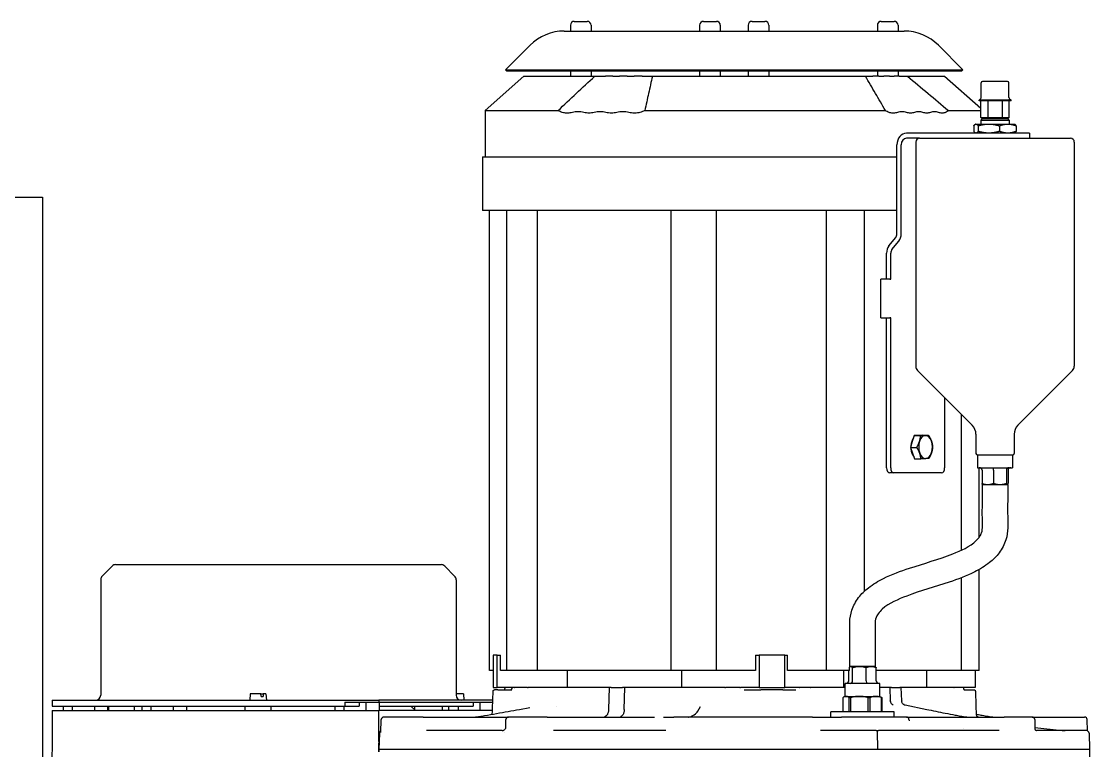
# Model space of a CAD drawing. Header units: millimetres. Extents: x 0 to 157650, y 0 to 89100.
# Drawn here: x 56343 to 57170, y 83133 to 83698 of the extents above; entities that cross this region are included whole.
import ezdxf

# ---------------------------------------------------------------- set-up
doc = ezdxf.new("R2010")
doc.units = ezdxf.units.MM
doc.header["$LTSCALE"] = 150
doc.layers.add('Visible', color=7, linetype='Continuous', lineweight=25)

msp = doc.modelspace()

# ---------------------------------------------------------------- linework, layer by layer
at = {"layer": 'Visible', "color": 9, "true_color": 0xc0c0c0}
for p, q in [((56767.98, 83694.9), (56767.98, 83690.4)), ((56770.98, 83697.9), (56780.98, 83697.9)), ((56783.98, 83694.9), (56783.98, 83690.4)), ((56867.95, 83694.9), (56867.95, 83690.4)), ((56870.95, 83697.9), (56880.95, 83697.9)), ((56883.95, 83694.9), (56883.95, 83690.4)), ((56905.48, 83694.9), (56905.48, 83690.4)), ((56908.48, 83697.9), (56918.48, 83697.9)), ((56921.48, 83694.9), (56921.48, 83690.4)), ((57005.45, 83694.9), (57005.45, 83690.4)), ((57008.45, 83697.9), (57018.45, 83697.9)), ((57021.45, 83694.9), (57021.45, 83690.4)), ((56763.25, 83690.4), (57026.18, 83690.4)), ((56736.73, 83679.41), (56717.72, 83660.4)), ((57052.7, 83679.41), (57071.72, 83660.4)), ((56717.72, 83660.4), (57071.72, 83660.4)), ((56718.78, 83659.34), (56717.72, 83660.4)), ((57070.65, 83659.34), (57071.72, 83660.4)), ((56731.98, 83655.4), (56701.98, 83628.9)), ((57070.65, 83659.34), (56718.78, 83659.34)), ((56731.98, 83655.4), (56732.22, 83655.4)), ((56732.22, 83655.4), (56736.18, 83655.4)), ((56736.18, 83655.4), (56757.78, 83655.4)), ((56757.78, 83655.4), (56786.73, 83655.4)), ((56767.98, 83659.34), (56767.98, 83655.4)), ((56783.98, 83659.34), (56783.98, 83655.4)), ((56786.73, 83655.4), (56795.18, 83655.4)), ((56800.8, 83655.4), (56795.18, 83655.4)), ((56800.8, 83655.4), (56805.93, 83655.4)), ((56811.87, 83655.4), (56805.93, 83655.4)), ((56811.87, 83655.4), (56817.27, 83655.4)), ((56823.5, 83655.4), (56817.27, 83655.4)), ((56823.5, 83655.4), (56831.35, 83655.4)), ((56831.35, 83655.4), (56864.85, 83655.4)), ((56864.85, 83655.4), (56907.54, 83655.4)), ((56867.95, 83659.34), (56867.95, 83655.4)), ((56883.95, 83659.34), (56883.95, 83655.4)), ((56905.48, 83659.34), (56905.48, 83655.4)), ((56907.54, 83655.4), (56932.63, 83655.4)), ((56921.48, 83659.34), (56921.48, 83655.4)), ((56932.63, 83655.4), (56970.51, 83655.4)), ((56970.51, 83655.4), (56996.33, 83655.4)), ((56996.33, 83655.4), (57001.85, 83655.4)), ((57006.58, 83655.4), (57001.85, 83655.4)), ((57005.45, 83659.34), (57005.45, 83655.4)), ((57006.58, 83655.4), (57010.59, 83655.4)), ((57014.91, 83655.4), (57010.59, 83655.4)), ((57014.91, 83655.4), (57018.55, 83655.4)), ((57022.44, 83655.4), (57018.55, 83655.4)), ((57021.45, 83659.34), (57021.45, 83655.4)), ((57022.44, 83655.4), (57028.78, 83655.4)), ((57028.78, 83655.4), (57048.35, 83655.4)), ((57048.35, 83655.4), (57057.45, 83655.4)), ((57057.45, 83655.4), (57085.55, 83630.58)), ((57085.77, 83639.01), (57085.77, 83650.4)), ((57106.27, 83651.4), (57086.77, 83651.4)), ((57107.27, 83639.01), (57107.27, 83650.4)), ((57085.47, 83638.3), (57084.12, 83636.95)), ((57108.91, 83636.95), (57084.12, 83636.95)), ((57084.12, 83636.4), (57084.12, 83636.95)), ((57108.91, 83636.4), (57084.12, 83636.4)), ((57085.55, 83623.39), (57085.55, 83636.4)), ((57091.33, 83623.39), (57091.33, 83636.4)), ((57102.3, 83623.39), (57102.3, 83636.4)), ((57107.48, 83623.39), (57107.48, 83636.4)), ((57107.56, 83638.3), (57108.91, 83636.95)), ((57108.91, 83636.4), (57108.91, 83636.95)), ((56701.98, 83628.9), (56702.31, 83628.9)), ((56701.98, 83628.9), (56701.98, 83593)), ((56702.31, 83628.9), (56707.01, 83628.9)), ((56707.01, 83628.9), (56736.9, 83628.9)), ((56736.9, 83628.9), (56758.42, 83628.9)), ((56825.44, 83628.9), (56850.79, 83628.9)), ((56850.79, 83628.9), (56909.9, 83628.9)), ((56909.9, 83628.9), (56939.6, 83628.9)), ((56939.6, 83628.9), (56992.06, 83628.9)), ((56992.06, 83628.9), (57011.72, 83628.9)), ((57060.45, 83628.9), (57074.85, 83628.9)), ((57074.85, 83628.9), (57085.55, 83628.9)), ((57086.52, 83622.4), (57085.52, 83621.4)), ((57085.52, 83621.4), (57107.52, 83621.4)), ((57085.52, 83621.4), (57085.52, 83618.4)), ((57086.09, 83623.22), (57085.74, 83623.33)), ((57086.18, 83623.22), (57086.09, 83623.22)), ((57086.8, 83623.22), (57086.18, 83623.22)), ((57086.52, 83622.4), (57086.52, 83623.22)), ((57106.52, 83622.4), (57086.52, 83622.4)), ((57090.09, 83623.22), (57086.8, 83623.22)), ((57090.7, 83623.22), (57090.09, 83623.22)), ((57092.53, 83623.22), (57090.7, 83623.22)), ((57093.69, 83623.22), (57092.53, 83623.22)), ((57099.93, 83623.22), (57093.69, 83623.22)), ((57101.1, 83623.22), (57099.93, 83623.22)), ((57102.86, 83623.22), (57101.1, 83623.22)), ((57103.41, 83623.22), (57102.86, 83623.22)), ((57106.36, 83623.22), (57103.41, 83623.22)), ((57106.92, 83623.22), (57106.36, 83623.22)), ((57106.52, 83622.4), (57106.52, 83623.22)), ((57106.52, 83622.4), (57107.52, 83621.4)), ((57106.94, 83623.22), (57106.92, 83623.22)), ((57106.94, 83623.22), (57107.3, 83623.33)), ((57107.52, 83621.4), (57107.52, 83618.4)), ((57069.17, 83611.4), (57027.92, 83611.4)), ((57111.08, 83611.4), (57069.17, 83611.4)), ((57080.12, 83617.06), (57080.12, 83612.74)), ((57081.52, 83618.4), (57081.22, 83618.23)), ((57081.52, 83611.4), (57081.22, 83611.57)), ((57081.52, 83618.4), (57081.8, 83618.4)), ((57081.8, 83618.4), (57091.69, 83618.4)), ((57083.49, 83617.06), (57083.49, 83612.74)), ((57091.69, 83618.4), (57106.41, 83618.4)), ((57099.9, 83617.06), (57099.9, 83612.74)), ((57106.41, 83618.4), (57111.52, 83618.4)), ((57117.55, 83611.4), (57111.08, 83611.4)), ((57111.52, 83618.4), (57111.81, 83618.23)), ((57111.52, 83611.4), (57111.81, 83611.57)), ((57112.92, 83617.06), (57112.92, 83612.74)), ((57123.28, 83611.4), (57117.55, 83611.4)), ((57123.28, 83611.4), (57123.28, 83607.4)), ((57020.64, 83533.37), (57020.64, 83602.4)), ((57023.88, 83533.37), (57023.88, 83602.4)), ((57038.19, 83607.4), (57027.92, 83607.4)), ((57035.17, 83604.4), (57035.17, 83431.07)), ((57038.19, 83607.4), (57154.87, 83607.4)), ((57157.87, 83604.4), (57157.87, 83431.07)), ((56699.98, 83593), (56700.32, 83593)), ((56699.98, 83593), (56699.98, 83551.4)), ((56700.32, 83593), (56705.06, 83593)), ((56705.06, 83593), (56735.51, 83593)), ((56735.51, 83593), (56849.85, 83593)), ((56849.85, 83593), (56910.06, 83593)), ((56910.06, 83593), (56940.07, 83593)), ((56940.07, 83593), (56993.49, 83593)), ((56993.49, 83593), (57020.64, 83593)), ((56306.5, 83561.9), (56359.5, 83561.9)), ((56359.5, 83561.9), (56359.5, 82009.55)), ((56700.32, 83551.4), (56699.98, 83551.4)), ((56705.06, 83551.4), (56700.32, 83551.4)), ((56735.51, 83551.4), (56705.06, 83551.4)), ((56705.26, 83195.4), (56705.26, 83551.4)), ((56718.7, 83195.4), (56718.7, 83551.4)), ((56849.85, 83551.4), (56735.51, 83551.4)), ((56742.39, 83195.4), (56742.39, 83551.4)), ((56845.92, 83195.4), (56845.92, 83551.4)), ((56910.06, 83551.4), (56849.85, 83551.4)), ((56881.08, 83195.4), (56881.08, 83551.4)), ((56940.07, 83551.4), (56910.06, 83551.4)), ((56993.49, 83551.4), (56940.07, 83551.4)), ((56966.11, 83195.4), (56966.11, 83551.4)), ((57020.64, 83551.4), (56993.49, 83551.4)), ((56995.39, 83256.76), (56995.39, 83551.4)), ((57014.45, 83524.06), (57019.69, 83530.54)), ((57016.74, 83521.23), (57021.98, 83527.71)), ((57012.55, 83498.4), (57012.55, 83518.4)), ((57015.79, 83498.4), (57015.79, 83518.4)), ((57015.2, 83498.4), (57008.14, 83498.4)), ((57008.14, 83468.4), (57008.14, 83498.4)), ((57015.2, 83498.4), (57015.79, 83498.4)), ((57008.14, 83468.4), (57015.2, 83468.4)), ((57012.55, 83352.4), (57012.55, 83468.4)), ((57015.79, 83468.4), (57015.2, 83468.4)), ((57015.79, 83352.4), (57015.79, 83468.4)), ((57078.84, 83385.33), (57036.63, 83427.53)), ((57114.2, 83385.33), (57156.4, 83427.53)), ((57057.54, 83406.63), (57057.54, 83352.4)), ((57070.66, 83288.56), (57070.66, 83393.51)), ((57032.51, 83372.72), (57031.04, 83368.16)), ((57033.97, 83377.28), (57032.51, 83372.72)), ((57037.03, 83377.4), (57033.97, 83377.28)), ((57033.97, 83377.28), (57038.9, 83377.28)), ((57036.66, 83377.4), (57037.09, 83377.4)), ((57040.08, 83377.52), (57037.03, 83377.4)), ((57040.08, 83377.52), (57045.01, 83377.52)), ((57081.77, 83378.26), (57081.77, 83363.4)), ((57111.27, 83378.26), (57111.27, 83363.4)), ((57031.04, 83368.16), (57035.97, 83368.16)), ((57031.04, 83368.16), (57032.63, 83363.72)), ((57032.63, 83363.72), (57034.22, 83359.28)), ((57034.22, 83359.28), (57039.15, 83359.28)), ((57082.77, 83362.4), (57110.27, 83362.4)), ((57083.02, 83362.4), (57083.02, 83352.4)), ((57110.02, 83362.4), (57110.02, 83352.4)), ((57018.14, 83348.4), (57014.9, 83348.4)), ((57055.19, 83348.4), (57018.14, 83348.4)), ((57083.02, 83352.4), (57110.02, 83352.4)), ((57084.17, 83298.46), (57084.17, 83352.4)), ((57086.45, 83350.4), (57086.45, 83340.25)), ((57095.27, 83350.4), (57095.27, 83340.25)), ((57105.33, 83350.4), (57105.33, 83340.25)), ((57106.58, 83350.4), (57106.58, 83340.25)), ((57086.72, 83339.4), (57106.32, 83339.4)), ((57087.02, 83339.4), (57086.95, 83339.43)), ((57106.02, 83339.4), (57106.08, 83339.43)), ((56413.36, 83276.23), (56405.7, 83268.57)), ((56416.19, 83277.4), (56667.88, 83277.4)), ((56670.7, 83276.23), (56678.36, 83268.57)), ((57084.17, 83195.4), (57084.17, 83273.56)), ((56404.53, 83265.74), (56404.53, 83176.4)), ((56679.53, 83265.74), (56679.53, 83176.4)), ((57070.66, 83195.4), (57070.66, 83267.29)), ((56708.22, 83207.4), (56708.22, 83182.4)), ((56711.34, 83207.4), (56708.22, 83207.4)), ((56711.34, 83207.4), (56713.95, 83207.4)), ((56711.34, 83182.4), (56711.34, 83207.4)), ((56713.95, 83195.4), (56713.95, 83207.4)), ((56911.18, 83207.4), (56911.18, 83195.4)), ((56911.18, 83207.4), (56914.07, 83207.4)), ((56914.07, 83207.4), (56914.07, 83182.4)), ((56933.82, 83207.4), (56914.07, 83207.4)), ((56933.82, 83207.4), (56936.01, 83207.4)), ((56933.82, 83182.4), (56933.82, 83207.4)), ((56936.01, 83195.4), (56936.01, 83207.4)), ((56983.95, 83195.4), (56983.95, 83198.11)), ((56984.44, 83198.4), (56984.08, 83198.19)), ((56987.34, 83198.4), (56984.16, 83198.4)), ((56984.78, 83198.4), (56984.44, 83198.4)), ((56991.57, 83198.4), (56984.78, 83198.4)), ((56986.26, 83187.4), (56986.26, 83197.55)), ((56987.34, 83198.4), (56987.34, 83198.4)), ((56995.34, 83198.4), (56991.57, 83198.4)), ((56996.88, 83187.4), (56996.88, 83197.55)), ((57003.44, 83198.4), (57003.8, 83198.19)), ((57004.56, 83187.4), (57004.56, 83197.55)), ((56708.22, 83195.4), (56705.26, 83195.4)), ((56718.7, 83195.4), (56713.95, 83195.4)), ((56742.39, 83195.4), (56718.7, 83195.4)), ((56845.92, 83195.4), (56742.39, 83195.4)), ((56765.33, 83195.4), (56765.33, 83182.4)), ((56881.08, 83195.4), (56845.92, 83195.4)), ((56854.29, 83182.4), (56854.29, 83195.4)), ((56911.18, 83195.4), (56881.08, 83195.4)), ((56966.11, 83195.4), (56936.01, 83195.4)), ((56983.95, 83195.4), (56966.11, 83195.4)), ((56979.16, 83195.4), (56979.16, 83182.4)), ((56983.31, 83187.4), (56983.31, 83195.4)), ((57070.66, 83195.4), (57004.56, 83195.4)), ((57043.83, 83182.4), (57043.83, 83195.4)), ((57084.17, 83195.4), (57070.66, 83195.4)), ((57081.21, 83195.4), (57081.21, 83182.4)), ((56708.22, 83182.4), (56711.34, 83182.4)), ((56724.45, 83182.4), (56711.34, 83182.4)), ((56717.29, 83182.4), (56717.28, 83181.4)), ((56722.77, 83181.4), (56722.77, 83182.4)), ((56724.45, 83182.4), (56724.71, 83182.4)), ((56734.85, 83182.4), (56724.71, 83182.4)), ((56734.85, 83182.4), (56735.26, 83182.4)), ((56735.36, 83182.4), (56735.26, 83182.4)), ((56765.1, 83182.4), (56735.36, 83182.4)), ((56797.87, 83182.4), (56765.1, 83182.4)), ((56797.87, 83182.4), (56797.5, 83165.36)), ((56799.56, 83182.4), (56797.87, 83182.4)), ((56799.56, 83182.4), (56808.27, 83182.4)), ((56809.97, 83182.4), (56808.27, 83182.4)), ((56809.63, 83165.36), (56809.97, 83182.4)), ((56854.54, 83182.4), (56809.97, 83182.4)), ((56887.47, 83182.4), (56854.54, 83182.4)), ((56887.55, 83182.4), (56887.47, 83182.4)), ((56887.55, 83182.4), (56887.93, 83182.4)), ((56899.16, 83182.4), (56887.93, 83182.4)), ((56899.16, 83182.4), (56899.55, 83182.4)), ((56914.07, 83182.4), (56899.55, 83182.4)), ((56914.07, 83182.4), (56933.82, 83182.4)), ((56944.83, 83182.4), (56933.82, 83182.4)), ((56944.83, 83182.4), (56945.16, 83182.4)), ((56953.68, 83182.4), (56945.16, 83182.4)), ((56953.68, 83182.4), (56953.94, 83182.4)), ((56953.99, 83182.4), (56953.94, 83182.4)), ((56978.97, 83182.4), (56953.99, 83182.4)), ((56980.44, 83182.4), (56978.97, 83182.4)), ((57007.44, 83185.4), (56980.44, 83185.4)), ((56980.44, 83175.4), (56980.44, 83185.4)), ((57007.44, 83175.4), (57007.44, 83185.4)), ((57015.2, 83182.4), (57007.44, 83182.4)), ((57016.44, 83182.4), (57015.2, 83182.4)), ((57015.2, 83182.4), (57015.5, 83171.83)), ((57016.44, 83182.4), (57022.77, 83182.4)), ((57024, 83182.4), (57022.77, 83182.4)), ((57043.99, 83182.4), (57024, 83182.4)), ((57024.31, 83171.83), (57024, 83182.4)), ((57064.58, 83182.4), (57043.99, 83182.4)), ((57064.67, 83182.4), (57064.58, 83182.4)), ((57064.67, 83182.4), (57064.97, 83182.4)), ((57071.99, 83182.4), (57064.97, 83182.4)), ((57071.99, 83182.4), (57072.14, 83182.4)), ((57081.21, 83182.4), (57072.14, 83182.4)), ((57072.15, 83182.4), (57072.15, 83181.4)), ((56367.03, 83172.4), (56619.63, 83172.4)), ((56367.03, 83172.4), (56367.03, 83167.9)), ((56520.24, 83177.4), (56519.8, 83172.4)), ((56528.49, 83177.4), (56520.24, 83177.4)), ((56528.49, 83177.4), (56530.21, 83177.4)), ((56528.58, 83175.4), (56530.3, 83175.4)), ((56532.37, 83177.4), (56530.21, 83177.4)), ((56532.37, 83177.4), (56532.8, 83172.4)), ((56707.89, 83172.4), (56619.63, 83172.4)), ((56619.63, 83172.4), (56619.63, 83170.9)), ((56685.15, 83177.4), (56679.53, 83177.4)), ((56685.15, 83177.4), (56685.58, 83172.4)), ((56711.86, 83180.4), (56709.16, 83180.4)), ((56711.86, 83180.4), (56712.87, 83180.4)), ((56712.87, 83180.4), (56722.67, 83180.4)), ((56902.53, 83180.4), (56913.38, 83180.4)), ((56913.38, 83180.4), (56915.3, 83180.4)), ((56932.36, 83180.4), (56915.3, 83180.4)), ((56932.36, 83180.4), (56934.05, 83180.4)), ((56934.05, 83180.4), (56942.28, 83180.4)), ((56978.85, 83174.4), (56978.85, 83163.4)), ((56980.44, 83175.4), (56979.6, 83174.92)), ((56980.44, 83175.4), (56981.22, 83175.4)), ((56981.22, 83175.4), (56991.52, 83175.4)), ((56983.59, 83163.4), (56983.59, 83174.4)), ((56984.59, 83174.4), (56983.59, 83174.4)), ((56984.59, 83174.4), (56984.59, 83163.4)), ((56991.52, 83175.4), (57004.23, 83175.4)), ((56998.44, 83163.4), (56998.44, 83174.4)), ((56999.67, 83174.4), (56998.44, 83174.4)), ((56999.67, 83174.4), (56999.67, 83163.4)), ((57004.23, 83175.4), (57007.44, 83175.4)), ((57007.44, 83175.4), (57008.27, 83174.92)), ((57008.78, 83163.4), (57008.78, 83174.4)), ((57009.02, 83174.4), (57008.78, 83174.4)), ((57009.02, 83174.4), (57009.02, 83163.4)), ((57073.04, 83180.4), (57079.83, 83180.4)), ((57079.83, 83180.4), (57080.29, 83180.4)), ((57080.27, 83180.4), (57080.29, 83180.4)), ((56367.03, 83167.9), (56593.52, 83167.9)), ((56367.03, 83164.4), (56619.63, 83164.4)), ((56367.03, 83164.4), (56367.03, 83140.4)), ((56375.63, 83164.4), (56375.63, 83167.9)), ((56382.67, 83164.4), (56382.67, 83167.9)), ((56399.9, 83164.4), (56399.9, 83167.9)), ((56410.08, 83164.4), (56410.08, 83167.9)), ((56410.71, 83164.4), (56410.71, 83167.9)), ((56430.71, 83164.4), (56430.71, 83167.9)), ((56436.6, 83164.97), (56436.03, 83164.4)), ((56436.6, 83164.4), (56436.6, 83167.9)), ((56443.64, 83164.4), (56443.64, 83167.9)), ((56460.86, 83164.4), (56460.86, 83167.9)), ((56471.05, 83164.4), (56471.05, 83167.9)), ((56516.3, 83164.4), (56516.3, 83167.9)), ((56536.3, 83164.4), (56536.3, 83167.9)), ((56585.77, 83167.9), (56585.77, 83164.4)), ((56592.81, 83164.4), (56592.81, 83167.9)), ((56593.52, 83170.9), (56593.52, 83167.9)), ((56593.52, 83170.9), (56619.63, 83170.9)), ((56593.52, 83167.9), (56604.41, 83167.9)), ((56604.41, 83170.9), (56604.41, 83167.9)), ((56610.04, 83164.4), (56610.04, 83170.9)), ((56619.63, 83170.9), (56707.84, 83170.9)), ((56619.63, 83140.4), (56619.63, 83164.4)), ((56707.6, 83164.4), (56619.63, 83164.4)), ((56620.22, 83164.4), (56620.22, 83170.9)), ((56620.22, 83167.9), (56692.61, 83167.9)), ((56644.53, 83167.9), (56648.03, 83164.4)), ((56647.46, 83164.97), (56647.46, 83167.9)), ((56669.08, 83164.4), (56669.08, 83167.9)), ((56673.98, 83164.4), (56673.98, 83167.9)), ((56681.02, 83167.9), (56681.02, 83164.4)), ((56692.61, 83170.9), (56692.61, 83167.9)), ((56698.24, 83164.4), (56698.24, 83170.9)), ((56728.44, 83165.35), (56736.57, 83166.85)), ((56757.55, 83167.79), (56757.55, 83167.79)), ((56797.5, 83165.36), (56797.5, 83165.36)), ((56809.63, 83165.36), (56809.63, 83165.36)), ((56866.51, 83163.98), (56868.68, 83167.47)), ((57015.5, 83171.82), (57015.5, 83171.83)), ((57024.31, 83171.83), (57024.31, 83171.82)), ((57026.26, 83168.97), (57026.26, 83168.97)), ((57026.94, 83168.82), (57043.64, 83165.33)), ((56621.26, 83147.5), (56621.6, 83157.47)), ((56654.08, 83159.4), (56623.6, 83159.4)), ((56654.08, 83159.4), (56720.1, 83159.4)), ((56706.35, 83159.59), (56706.35, 83159.59)), ((56718.01, 83151.54), (56718.1, 83157.43)), ((56749.94, 83159.4), (56720.1, 83159.4)), ((56749.94, 83159.4), (56832.97, 83159.4)), ((56839.88, 83159.4), (56847.9, 83159.4)), ((56955.33, 83159.4), (56847.9, 83159.4)), ((56955.33, 83159.4), (56956.41, 83159.4)), ((56956.41, 83159.4), (56977.79, 83159.4)), ((57018.44, 83163.4), (56969.44, 83163.4)), ((56969.44, 83159.4), (56969.44, 83163.4)), ((57027.94, 83159.4), (56977.79, 83159.4)), ((57018.44, 83159.4), (57018.44, 83163.4)), ((57027.94, 83159.4), (57048.78, 83159.4)), ((57048.78, 83159.4), (57103.52, 83159.4)), ((57125.21, 83159.4), (57103.52, 83159.4)), ((57125.21, 83159.4), (57165.84, 83159.4)), ((57127.21, 83157.45), (57127.4, 83150.14)), ((57168.13, 83148.71), (57167.83, 83157.47)), ((56715.22, 83148.9), (56656.68, 83148.9)), ((56717.03, 83147.71), (56717.03, 83147.71)), ((56718.01, 83151.54), (56718.01, 83151.54)), ((56841.83, 83148.9), (56754.95, 83148.9)), ((57004.62, 83148.9), (56961.35, 83148.9)), ((57004.62, 83148.9), (57005.17, 83148.9)), ((57005.17, 83148.9), (57006.36, 83148.9)), ((57005.43, 83148.41), (57005.63, 83134.4)), ((57099.83, 83148.9), (57006.36, 83148.9)), ((57071.8, 83150.32), (57071.8, 83150.32)), ((57127.36, 83151.43), (57148.59, 83149.03)), ((57127.4, 83150.13), (57127.4, 83150.14)), ((57167.28, 83148.9), (57128.71, 83148.9)), ((56367.03, 83140.4), (56366.75, 83124.4)), ((56620.15, 83146.97), (56619.72, 83134.4)), ((57169.28, 83146.97), (57169.72, 83134.4)), ((57004.03, 83134.4), (56619.72, 83134.4)), ((56619.72, 83134.4), (56619.72, 83132.4)), ((57008.93, 83134.4), (57004.03, 83134.4)), ((57169.72, 83134.4), (57008.93, 83134.4)), ((57169.72, 83134.4), (57169.72, 83124.4))]:
    msp.add_line(p, q, dxfattribs=at)
for centre, radius, start, end in [((56770.98, 83694.9), 3, 90, 180), ((56780.98, 83694.9), 3, 0, 90), ((56870.95, 83694.9), 3, 90, 180), ((56880.95, 83694.9), 3, 0, 90), ((56908.48, 83694.9), 3, 90, 180), ((56918.48, 83694.9), 3, 0, 90), ((57008.45, 83694.9), 3, 90, 180), ((57018.45, 83694.9), 3, 0, 90), ((56763.25, 83652.9), 37.5, 90, 135), ((57026.18, 83652.9), 37.5, 45, 90), ((57086.77, 83650.4), 1, 90, 180), ((57106.27, 83650.4), 1, 0, 90), ((57084.77, 83639.01), 1, 315, 0), ((57108.27, 83639.01), 1, 180, 225), ((57038.17, 83604.4), 3, 90, 180), ((57154.87, 83604.4), 3, 0, 90), ((57040.17, 83431.07), 5, 180, 225), ((57152.87, 83431.07), 5, 315, 0), ((57071.77, 83378.26), 10, 0, 45), ((57121.27, 83378.26), 10, 135, 180), ((57082.77, 83363.4), 1, 180, 270), ((57110.27, 83363.4), 1, 270, 0), ((56416.19, 83273.4), 4, 90, 135), ((56667.88, 83273.4), 4, 45, 90), ((56408.53, 83265.74), 4, 135, 180), ((56675.53, 83265.74), 4, 0, 45), ((56721.77, 83181.4), 1, 270, 0), ((56400.53, 83176.4), 4, 270, 0), ((56683.53, 83176.4), 4, 180, 270), ((56623.6, 83157.4), 2, 90, 178.05178), ((56720.1, 83157.4), 2, 90, 179.09596), ((57027.94, 83157.4), 2, 2.03564, 90), ((57125.21, 83157.4), 2, 1.43094, 90), ((57165.84, 83157.4), 2, 1.94822, 90), ((56622.15, 83146.9), 2, 115.29121, 178), ((57150.84, 83168.9), 20, 263.53593, 270), ((57167.28, 83146.9), 2, 2, 90)]:
    msp.add_arc(centre, radius, start, end, dxfattribs=at)
for centre, major_axis, ratio, start_param, end_param in [((57027.92, 83602.4), (0, 9), 0.808824, 0, 1.570796), ((57027.92, 83602.4), (0, 5), 0.808824, 0, 1.570796), ((57017.41, 83533.37), (0, 4), 0.808824, 3.926991, 4.712389), ((57017.41, 83533.37), (0, 8), 0.808824, 3.926991, 4.712389), ((57019.02, 83518.4), (0, 8), 0.808824, 0.785398, 1.570796), ((57019.02, 83518.4), (0, 4), 0.808824, 0.785398, 1.570796), ((57036.66, 83368.4), (0, 9), 0.588051, 0.666281, 1.473957), ((57036.66, 83368.4), (0, 9), 0.588051, 0, 0.087765), ((57042.73, 83368.4), (0, -9), 0.588051, 4.211711, 5.258909), ((57042.73, 83368.4), (0, 9), 0.588051, 0.022921, 1.070119), ((57042.73, 83368.4), (0, 9), 0.588051, 5.258909, 6.306107), ((57042.73, 83368.4), (0, 9), 0.588051, 4.211711, 5.258909), ((57036.66, 83368.4), (0, 9), 0.588051, 1.71886, 2.515772), ((57042.73, 83368.4), (0, -9), 0.588051, 5.258909, 6.306107), ((57042.73, 83368.4), (0, -9), 0.588051, 0.022921, 1.070119), ((57014.9, 83352.4), (0, -4), 0.588051, 4.712389, 6.283185), ((57018.14, 83352.4), (0, -4), 0.588051, 4.712389, 6.283185), ((57055.19, 83352.4), (0, -4), 0.588051, 0, 1.570796), ((57084.34, 83350.4), (-2.12, 0), 0.944102, 3.141593, 4.712389), ((57095.01, 83350.4), (0, -2), 0.131409, 1.570796, 3.141593), ((57107.19, 83350.4), (0, -2), 0.927799, 3.141593, 4.712389), ((57108.7, 83350.4), (-2.12, 0), 0.944102, 4.712389, 6.283185), ((56993.94, 83198.4), (-9.8, 0), 0.000017, 3.769784, 6.346243), ((56993.94, 83198.4), (-6.6, 0), 0.000017, 4.564181, 7.705774), ((56993.94, 83198.4), (-9.5, 0), 0.000017, 3.932886, 4.564383), ((56993.94, 83198.4), (-9.5, 0), 0.000017, 3.141622, 3.901681), ((56993.94, 83198.4), (9.8, 0), 0.000017, 6.035934, 6.911833), ((56981.08, 83187.4), (-2.24, 0), 0.894292, 1.570796, 3.141593), ((56984.64, 83187.4), (0, -2), 0.808532, 0, 1.570796), ((56997.5, 83187.4), (0, -2), 0.309671, 4.712389, 6.283185), ((57006.8, 83187.4), (-2.24, 0), 0.894292, 0, 1.570796), ((56736.29, 83164.45), (-4.44, -1.3), 0.491013, 4.505892, 4.506193), ((57005.17, 83148.4), (0, 0.5), 0.530565, 4.738569, 6.283185)]:
    msp.add_ellipse(centre, major_axis=major_axis, ratio=ratio, start_param=start_param, end_param=end_param, dxfattribs=at)
for points, knots in [([(56758.42, 83628.9), (56763.09, 83633.33), (56767.8, 83637.77), (56777.21, 83646.59), (56782, 83651.04), (56786.73, 83655.4)], [0.000001, 0.000001, 0.000001, 0.000001, 2.084101, 2.084101, 4.164896, 4.164896, 4.164896, 4.164896]), ([(56831.35, 83655.4), (56830.43, 83651.04), (56829.46, 83646.59), (56827.49, 83637.77), (56826.48, 83633.33), (56825.44, 83628.9)], [0, 0, 0, 0, 2.069199, 2.069199, 4.141688, 4.141688, 4.141688, 4.141688]), ([(57011.72, 83628.9), (57009.12, 83633.33), (57006.53, 83637.77), (57001.41, 83646.59), (56998.83, 83651.04), (56996.33, 83655.4)], [0.000001, 0.000001, 0.000001, 0.000001, 2.084101, 2.084101, 4.164896, 4.164896, 4.164896, 4.164896]), ([(57028.78, 83655.4), (57034.04, 83651.04), (57039.4, 83646.59), (57049.93, 83637.77), (57055.2, 83633.33), (57060.45, 83628.9)], [0, 0, 0, 0, 2.069201, 2.069201, 4.141688, 4.141688, 4.141688, 4.141688]), ([(56765.15, 83626.9), (56763.98, 83626.92), (56762.81, 83627.08), (56760.55, 83627.72), (56759.44, 83628.21), (56758.42, 83628.9)], [0, 0, 0, 0, 0.4557417, 0.4557417, 0.9112609, 0.9112609, 0.9112609, 0.9112609]), ([(56769.51, 83627.41), (56768.88, 83627.26), (56768.25, 83627.13), (56766.98, 83626.96), (56766.35, 83626.91), (56765.72, 83626.9)], [0, 0, 0, 0, 0.2466257, 0.2466257, 0.4932596, 0.4932596, 0.4932596, 0.4932596]), ([(56778.29, 83627.42), (56776.83, 83627.81), (56775.35, 83627.99), (56772.4, 83627.97), (56770.94, 83627.77), (56769.51, 83627.41)], [0, 0, 0, 0, 0.566865, 0.566865, 1.131536, 1.131536, 1.131536, 1.131536]), ([(56786.41, 83627.42), (56785.06, 83627.08), (56783.69, 83626.9), (56780.97, 83626.89), (56779.61, 83627.06), (56778.29, 83627.42)], [0, 0, 0, 0, 0.513225, 0.513225, 1.025353, 1.025353, 1.025353, 1.025353]), ([(56795.48, 83627.42), (56793.97, 83627.8), (56792.45, 83627.99), (56789.4, 83627.99), (56787.89, 83627.8), (56786.41, 83627.42)], [0, 0, 0, 0, 0.56624, 0.56624, 1.13248, 1.13248, 1.13248, 1.13248]), ([(56803.85, 83627.42), (56802.47, 83627.06), (56801.05, 83626.89), (56798.25, 83626.9), (56796.84, 83627.08), (56795.48, 83627.42)], [0, 0, 0, 0, 0.51228, 0.51228, 1.024381, 1.024381, 1.024381, 1.024381]), ([(56813.2, 83627.41), (56811.65, 83627.77), (56810.08, 83627.97), (56806.94, 83627.99), (56805.38, 83627.81), (56803.85, 83627.42)], [0, 0, 0, 0, 0.56481, 0.56481, 1.131788, 1.131788, 1.131788, 1.131788]), ([(56817.33, 83626.9), (56816.63, 83626.91), (56815.94, 83626.96), (56814.56, 83627.13), (56813.88, 83627.26), (56813.2, 83627.41)], [0, 0, 0, 0, 0.2467374, 0.2467374, 0.4934917, 0.4934917, 0.4934917, 0.4934917]), ([(56825.44, 83628.9), (56824.29, 83628.21), (56823.05, 83627.72), (56820.52, 83627.08), (56819.23, 83626.92), (56817.95, 83626.9)], [0.000001, 0.000001, 0.000001, 0.000001, 0.4541304, 0.4541304, 0.9079, 0.9079, 0.9079, 0.9079]), ([(57017.42, 83626.9), (57016.45, 83626.92), (57015.47, 83627.08), (57013.55, 83627.72), (57012.6, 83628.21), (57011.72, 83628.9)], [0, 0, 0, 0, 0.4557417, 0.4557417, 0.9112609, 0.9112609, 0.9112609, 0.9112609]), ([(57021, 83627.41), (57020.49, 83627.26), (57019.98, 83627.13), (57018.94, 83626.96), (57018.41, 83626.91), (57017.89, 83626.9)], [0, 0, 0, 0, 0.2466257, 0.2466257, 0.4932596, 0.4932596, 0.4932596, 0.4932596]), ([(57027.98, 83627.42), (57026.85, 83627.81), (57025.69, 83627.99), (57023.34, 83627.97), (57022.17, 83627.77), (57021, 83627.41)], [0, 0, 0, 0, 0.566865, 0.566865, 1.131536, 1.131536, 1.131536, 1.131536]), ([(57034.15, 83627.42), (57033.15, 83627.08), (57032.12, 83626.9), (57030.05, 83626.89), (57029, 83627.06), (57027.98, 83627.42)], [0, 0, 0, 0, 0.513225, 0.513225, 1.025353, 1.025353, 1.025353, 1.025353]), ([(57040.74, 83627.42), (57039.67, 83627.8), (57038.58, 83627.99), (57036.36, 83627.99), (57035.25, 83627.8), (57034.15, 83627.42)], [0, 0, 0, 0, 0.566935, 0.566935, 1.132481, 1.132481, 1.132481, 1.132481]), ([(57046.56, 83627.42), (57045.62, 83627.06), (57044.65, 83626.89), (57042.7, 83626.9), (57041.71, 83627.08), (57040.74, 83627.42)], [0, 0, 0, 0, 0.51228, 0.51228, 1.024381, 1.024381, 1.024381, 1.024381]), ([(57052.77, 83627.41), (57051.76, 83627.77), (57050.74, 83627.97), (57048.65, 83627.99), (57047.6, 83627.81), (57046.56, 83627.42)], [0, 0, 0, 0, 0.56481, 0.56481, 1.131788, 1.131788, 1.131788, 1.131788]), ([(57055.41, 83626.9), (57054.97, 83626.91), (57054.53, 83626.96), (57053.65, 83627.13), (57053.21, 83627.26), (57052.77, 83627.41)], [0, 0, 0, 0, 0.2467374, 0.2467374, 0.4934917, 0.4934917, 0.4934917, 0.4934917]), ([(57060.45, 83628.9), (57059.75, 83628.21), (57058.99, 83627.72), (57057.43, 83627.08), (57056.62, 83626.92), (57055.8, 83626.9)], [0.000001, 0.000001, 0.000001, 0.000001, 0.4541304, 0.4541304, 0.9079, 0.9079, 0.9079, 0.9079]), ([(56765.72, 83626.9), (56765.68, 83626.9), (56765.65, 83626.9), (56765.59, 83626.9), (56765.55, 83626.9), (56765.5, 83626.9), (56765.49, 83626.9), (56765.46, 83626.9), (56765.46, 83626.9), (56765.45, 83626.9), (56765.44, 83626.9), (56765.43, 83626.9), (56765.42, 83626.9), (56765.41, 83626.9), (56765.41, 83626.9), (56765.39, 83626.9), (56765.39, 83626.9), (56765.36, 83626.9), (56765.33, 83626.9), (56765.26, 83626.9), (56765.2, 83626.9), (56765.15, 83626.9)], [0, 0, 0, 0, 0.01256424, 0.01256424, 0.02578501, 0.02578501, 0.03219305, 0.03219305, 0.03451921, 0.03451921, 0.03683727, 0.03683727, 0.03892555, 0.03892555, 0.04115354, 0.04115354, 0.04412618, 0.04412618, 0.0525051, 0.0525051, 0.0736745, 0.0736745, 0.0736745, 0.0736745]), ([(56817.95, 83626.9), (56817.9, 83626.9), (56817.85, 83626.9), (56817.77, 83626.9), (56817.74, 83626.9), (56817.7, 83626.9), (56817.68, 83626.9), (56817.66, 83626.9), (56817.66, 83626.9), (56817.65, 83626.9), (56817.64, 83626.9), (56817.63, 83626.9), (56817.63, 83626.9), (56817.61, 83626.9), (56817.61, 83626.9), (56817.59, 83626.9), (56817.58, 83626.9), (56817.55, 83626.9), (56817.52, 83626.9), (56817.44, 83626.9), (56817.38, 83626.9), (56817.33, 83626.9)], [0, 0, 0, 0, 0.0176374, 0.0176374, 0.02768203, 0.02768203, 0.0326572, 0.0326572, 0.03458546, 0.03458546, 0.03652619, 0.03652619, 0.03829219, 0.03829219, 0.0410296, 0.0410296, 0.04408315, 0.04408315, 0.05323251, 0.05323251, 0.07305236, 0.07305236, 0.07305236, 0.07305236]), ([(57017.89, 83626.9), (57017.85, 83626.9), (57017.82, 83626.9), (57017.76, 83626.9), (57017.73, 83626.9), (57017.7, 83626.9), (57017.7, 83626.9), (57017.68, 83626.9), (57017.67, 83626.9), (57017.66, 83626.9), (57017.66, 83626.9), (57017.65, 83626.9), (57017.65, 83626.9), (57017.63, 83626.9), (57017.63, 83626.9), (57017.61, 83626.9), (57017.61, 83626.9), (57017.58, 83626.9), (57017.56, 83626.9), (57017.5, 83626.9), (57017.46, 83626.9), (57017.42, 83626.9)], [0, 0, 0, 0, 0.01726628, 0.01726628, 0.02797395, 0.02797395, 0.03155142, 0.03155142, 0.03476055, 0.03476055, 0.03683725, 0.03683725, 0.03892553, 0.03892553, 0.04201142, 0.04201142, 0.04541526, 0.04541526, 0.0553948, 0.0553948, 0.07367451, 0.07367451, 0.07367451, 0.07367451]), ([(57055.8, 83626.9), (57055.77, 83626.9), (57055.74, 83626.9), (57055.69, 83626.9), (57055.67, 83626.9), (57055.65, 83626.9), (57055.64, 83626.9), (57055.63, 83626.9), (57055.62, 83626.9), (57055.62, 83626.9), (57055.61, 83626.9), (57055.61, 83626.9), (57055.6, 83626.9), (57055.59, 83626.9), (57055.59, 83626.9), (57055.57, 83626.9), (57055.56, 83626.9), (57055.52, 83626.9), (57055.5, 83626.9), (57055.45, 83626.9), (57055.43, 83626.9), (57055.41, 83626.9)], [0, 0, 0, 0, 0.01820635, 0.01820635, 0.02821216, 0.02821216, 0.0328555, 0.0328555, 0.03474879, 0.03474879, 0.03652618, 0.03652618, 0.03829218, 0.03829218, 0.04102959, 0.04102959, 0.04773142, 0.04773142, 0.06216229, 0.06216229, 0.07305237, 0.07305237, 0.07305237, 0.07305237]), ([(56984.14, 83198.4), (56984.13, 83206.73), (56984.23, 83215.07), (56984.16, 83226.52), (56983.95, 83229.65), (56984.22, 83235.91), (56984.75, 83239.05), (56986.88, 83245.56), (56988.7, 83248.91), (56993.12, 83254.72), (56995.74, 83257.27), (57002.15, 83262.29), (57006.11, 83264.62), (57016.68, 83269.88), (57023.53, 83272.37), (57041.56, 83278.35), (57052.94, 83281.39), (57070.35, 83288.24), (57077.05, 83291.16), (57083.08, 83297.05), (57084.03, 83298.17), (57085.32, 83300.24), (57085.76, 83301.14), (57086.64, 83303.68), (57086.82, 83305.41), (57086.86, 83308.78), (57086.78, 83310.44), (57086.61, 83317.11), (57086.73, 83322.11), (57086.71, 83331.21), (57086.72, 83335.3), (57086.72, 83339.4)], [0, 0, 0, 0, 2.50001, 2.50001, 3.437516, 3.437516, 4.377672, 4.377672, 5.492036, 5.492036, 6.573032, 6.573032, 7.94584, 7.94584, 10.140401, 10.140401, 13.698374, 13.698374, 15.815529, 15.815529, 16.254935, 16.254935, 16.553986, 16.553986, 17.062762, 17.062762, 17.563019, 17.563019, 19.063427, 19.063427, 20.291867, 20.291867, 20.291867, 20.291867]), ([(57106.32, 83339.4), (57106.33, 83331.07), (57106.25, 83322.73), (57106.32, 83311.56), (57106.51, 83308.72), (57106.32, 83302.76), (57105.84, 83299.63), (57103.81, 83293.04), (57102.01, 83289.59), (57097.6, 83283.7), (57095.02, 83281.14), (57088.7, 83276.11), (57084.8, 83273.78), (57074.43, 83268.55), (57067.72, 83266.08), (57050.06, 83260.16), (57038.92, 83257.16), (57021.49, 83250.53), (57014.63, 83247.67), (57008.07, 83241.84), (57006.94, 83240.63), (57005.41, 83238.37), (57004.89, 83237.39), (57003.91, 83234.78), (57003.68, 83233.05), (57003.63, 83229.69), (57003.7, 83228.02), (57003.85, 83221.35), (57003.73, 83216.35), (57003.74, 83207.03), (57003.73, 83202.71), (57003.74, 83198.4)], [0, 0, 0, 0, 2.500003, 2.500003, 3.352338, 3.352338, 4.286204, 4.286204, 5.421745, 5.421745, 6.49813, 6.49813, 7.854583, 7.854583, 10.007446, 10.007446, 13.494809, 13.494809, 15.663305, 15.663305, 16.15828, 16.15828, 16.488387, 16.488387, 16.997619, 16.997619, 17.497888, 17.497888, 18.998232, 18.998232, 20.293208, 20.293208, 20.293208, 20.293208]), ([(56716.39, 83180.4), (56716.54, 83180.4), (56716.7, 83180.44), (56716.94, 83180.61), (56717.01, 83180.68), (56717.12, 83180.82), (56717.16, 83180.89), (56717.21, 83181.01), (56717.23, 83181.07), (56717.26, 83181.16), (56717.27, 83181.2), (56717.28, 83181.27), (56717.28, 83181.3), (56717.28, 83181.35), (56717.28, 83181.37), (56717.28, 83181.4)], [0, 0, 0, 0, 0.1774475, 0.1774475, 0.2486961, 0.2486961, 0.2884452, 0.2884452, 0.3114652, 0.3114652, 0.3249314, 0.3249314, 0.3324844, 0.3324844, 0.3404153, 0.3404153, 0.3404153, 0.3404153]), ([(57072.15, 83181.4), (57072.15, 83181.36), (57072.15, 83181.33), (57072.16, 83181.26), (57072.16, 83181.22), (57072.18, 83181.15), (57072.18, 83181.12), (57072.21, 83181.04), (57072.22, 83181), (57072.26, 83180.91), (57072.29, 83180.86), (57072.36, 83180.75), (57072.41, 83180.7), (57072.54, 83180.56), (57072.63, 83180.51), (57072.83, 83180.42), (57072.94, 83180.4), (57073.04, 83180.4)], [0, 0, 0, 0, 0.0106289, 0.0106289, 0.0216224, 0.0216224, 0.0344222, 0.0344222, 0.0519011, 0.0519011, 0.0798676, 0.0798676, 0.1278237, 0.1278237, 0.2189994, 0.2189994, 0.340693, 0.340693, 0.340693, 0.340693]), ([(56528.58, 83175.4), (56528.56, 83175.77), (56528.54, 83176.14), (56528.53, 83176.5), (56528.51, 83176.8), (56528.5, 83177.1), (56528.49, 83177.4)], [0.01018696, 0.01018696, 0.01018696, 0.01018696, 0.011296997, 0.011296997, 0.011296997, 0.012194806, 0.012194806, 0.012194806, 0.012194806]), ([(56530.21, 83177.4), (56530.22, 83177.1), (56530.24, 83176.8), (56530.25, 83176.5), (56530.27, 83176.14), (56530.28, 83175.77), (56530.3, 83175.4)], [0.010399189, 0.010399189, 0.010399189, 0.010399189, 0.011296998, 0.011296998, 0.011296998, 0.012407035, 0.012407035, 0.012407035, 0.012407035]), ([(56708.14, 83179.43), (56708.15, 83179.54), (56708.17, 83179.65), (56708.25, 83179.85), (56708.3, 83179.95), (56708.44, 83180.12), (56708.52, 83180.19), (56708.71, 83180.3), (56708.81, 83180.35), (56708.97, 83180.38), (56709.02, 83180.39), (56709.09, 83180.4), (56709.1, 83180.4), (56709.12, 83180.4), (56709.13, 83180.4), (56709.14, 83180.4), (56709.14, 83180.4), (56709.14, 83180.4), (56709.14, 83180.4), (56709.14, 83180.4), (56709.14, 83180.4), (56709.25, 83180.4), (56709.15, 83180.4), (56709.16, 83180.4)], [0, 0, 0, 0, 0.0323431, 0.0323431, 0.0648524, 0.0648524, 0.0973573, 0.0973573, 0.1298646, 0.1298646, 0.1459616, 0.1459616, 0.1503563, 0.1503563, 0.152004, 0.152004, 0.1526219, 0.1526219, 0.1528536, 0.1528536, 0.1528785, 0.1528785, 0.1861979, 0.1861979, 0.1861979, 0.1861979]), ([(57080.29, 83180.4), (57080.29, 83180.4), (57080.29, 83180.4), (57080.29, 83180.4), (57080.29, 83180.4), (57080.29, 83180.4), (57080.29, 83180.4), (57080.29, 83180.4), (57080.29, 83180.4), (57080.29, 83180.4), (57080.3, 83180.4), (57080.3, 83180.4), (57080.31, 83180.4), (57080.32, 83180.4), (57080.32, 83180.4), (57080.35, 83180.4), (57080.36, 83180.4), (57080.41, 83180.39), (57080.44, 83180.39), (57080.57, 83180.36), (57080.67, 83180.33), (57080.86, 83180.23), (57080.94, 83180.16), (57081.09, 83180.01), (57081.15, 83179.92), (57081.25, 83179.7), (57081.28, 83179.57), (57081.29, 83179.43)], [0, 0, 0, 0, 0.0000355, 0.0000355, 0.0001066, 0.0001066, 0.0002486, 0.0002486, 0.0005328, 0.0005328, 0.0011011, 0.0011011, 0.0022375, 0.0022375, 0.0045093, 0.0045093, 0.0090443, 0.0090443, 0.0180467, 0.0180467, 0.0496793, 0.0496793, 0.0813119, 0.0813119, 0.1129446, 0.1129446, 0.1527743, 0.1527743, 0.1527743, 0.1527743]), ([(56694.89, 83159.5), (56695.21, 83159.54), (56695.55, 83159.59), (56696.44, 83159.72), (56696.99, 83159.81), (56698.84, 83160.1), (56700.13, 83160.32), (56704.61, 83161.07), (56707.75, 83161.61), (56716.83, 83163.22), (56722.69, 83164.28), (56728.44, 83165.35)], [0, 0, 0, 0, 0.102795, 0.102795, 0.269536, 0.269536, 0.665608, 0.665608, 1.655981, 1.655981, 3.570423, 3.570423, 3.570423, 3.570423]), ([(56797.5, 83165.36), (56797.5, 83165), (56797.47, 83164.65), (56797.43, 83164.3), (56797.38, 83163.95), (56797.32, 83163.61), (56797.24, 83163.28), (56797.15, 83162.95), (56797.06, 83162.64), (56796.94, 83162.34), (56796.82, 83162.04), (56796.69, 83161.75), (56796.55, 83161.49), (56796.4, 83161.23), (56796.24, 83160.99), (56796.07, 83160.78), (56795.9, 83160.57), (56795.71, 83160.37), (56795.52, 83160.21), (56795.33, 83160.05), (56795.13, 83159.92), (56794.92, 83159.82), (56794.82, 83159.77), (56794.71, 83159.73), (56794.61, 83159.69), (56794.5, 83159.65), (56794.39, 83159.62), (56794.28, 83159.6)], [0, 0, 0, 0, 0.001062034, 0.001062034, 0.001062034, 0.002124068, 0.002124068, 0.002124068, 0.003186101, 0.003186101, 0.003186101, 0.004248135, 0.004248135, 0.004248135, 0.005310169, 0.005310169, 0.005310169, 0.006372203, 0.006372203, 0.006372203, 0.007434236, 0.007434236, 0.007434236, 0.007965253, 0.007965253, 0.007965253, 0.00849627, 0.00849627, 0.00849627, 0.00849627]), ([(56809.63, 83165.36), (56809.62, 83165), (56809.59, 83164.65), (56809.55, 83164.3), (56809.51, 83163.95), (56809.45, 83163.61), (56809.37, 83163.28), (56809.29, 83162.95), (56809.2, 83162.64), (56809.09, 83162.34), (56808.98, 83162.04), (56808.85, 83161.75), (56808.71, 83161.49), (56808.58, 83161.23), (56808.43, 83160.99), (56808.26, 83160.78), (56808.1, 83160.57), (56807.93, 83160.37), (56807.75, 83160.21), (56807.57, 83160.05), (56807.38, 83159.92), (56807.19, 83159.82), (56807.09, 83159.77), (56806.99, 83159.73), (56806.89, 83159.69), (56806.79, 83159.65), (56806.69, 83159.62), (56806.59, 83159.6)], [0, 0, 0, 0, 0.001062034, 0.001062034, 0.001062034, 0.002124068, 0.002124068, 0.002124068, 0.003186101, 0.003186101, 0.003186101, 0.004248135, 0.004248135, 0.004248135, 0.005310169, 0.005310169, 0.005310169, 0.006372203, 0.006372203, 0.006372203, 0.007434236, 0.007434236, 0.007434236, 0.007965253, 0.007965253, 0.007965253, 0.00849627, 0.00849627, 0.00849627, 0.00849627]), ([(57015.5, 83171.82), (57015.52, 83171.48), (57015.59, 83171.15), (57015.71, 83170.83), (57015.82, 83170.51), (57015.98, 83170.23), (57016.17, 83169.97), (57016.36, 83169.71), (57016.57, 83169.5), (57016.82, 83169.33), (57016.94, 83169.25), (57017.07, 83169.18), (57017.2, 83169.12), (57017.32, 83169.06), (57017.46, 83169.02), (57017.59, 83168.99)], [0.000000019, 0.000000019, 0.000000019, 0.000000019, 0.001009857, 0.001009857, 0.001009857, 0.002019715, 0.002019715, 0.002019715, 0.003029572, 0.003029572, 0.003029572, 0.003534501, 0.003534501, 0.003534501, 0.004039429, 0.004039429, 0.004039429, 0.004039429]), ([(57026.2, 83168.99), (57026.06, 83169.02), (57025.93, 83169.06), (57025.8, 83169.12), (57025.67, 83169.18), (57025.55, 83169.25), (57025.43, 83169.33), (57025.2, 83169.5), (57024.99, 83169.71), (57024.82, 83169.97), (57024.65, 83170.23), (57024.52, 83170.51), (57024.43, 83170.83), (57024.34, 83171.15), (57024.3, 83171.48), (57024.31, 83171.82)], [-0.000038564, -0.000038564, -0.000038564, -0.000038564, 0.000466752, 0.000466752, 0.000466752, 0.000972068, 0.000972068, 0.000972068, 0.0019827, 0.0019827, 0.0019827, 0.002993332, 0.002993332, 0.002993332, 0.004003964, 0.004003964, 0.004003964, 0.004003964]), ([(57026.01, 83169.08), (57026.01, 83169.08), (57026.01, 83169.08), (57026.04, 83169.06), (57026.1, 83169.03), (57026.2, 83168.99), (57026.23, 83168.98), (57026.26, 83168.98)], [0.359133, 0.359133, 0.359133, 0.359133, 0.3880351, 0.3880351, 0.4755722, 0.4755722, 0.501545, 0.501545, 0.501545, 0.501545]), ([(57043.64, 83165.33), (57048.3, 83164.36), (57053.09, 83163.39), (57060.57, 83161.92), (57063.13, 83161.43), (57067.11, 83160.7), (57068.47, 83160.45), (57070.58, 83160.09), (57071.3, 83159.96), (57072.78, 83159.72), (57073.56, 83159.6), (57074.33, 83159.5)], [0, 0, 0, 0, 1.754344, 1.754344, 2.645764, 2.645764, 3.098205, 3.098205, 3.328159, 3.328159, 3.563271, 3.563271, 3.563271, 3.563271]), ([(56770.72, 83159.4), (56770.72, 83159.4), (56770.73, 83159.4), (56770.73, 83159.4), (56770.73, 83159.4), (56770.73, 83159.4)], [0, 0, 0, 0, 0.005821942, 0.005821942, 0.007893973, 0.007893973, 0.007893973, 0.007893973]), ([(56860.12, 83159.47), (56860.38, 83159.52), (56860.58, 83159.58), (56861.13, 83159.74), (56861.43, 83159.85), (56862.52, 83160.32), (56863.12, 83160.7), (56865.09, 83162.08), (56865.97, 83163.11), (56866.51, 83163.98)], [0, 0, 0, 0, 0.143773, 0.143773, 0.422167, 0.422167, 1.257427, 1.257427, 3.508508, 3.508508, 3.508508, 3.508508]), ([(57081.93, 83161.58), (57083.13, 83161.37), (57084.34, 83161.16), (57087.01, 83160.7), (57088.47, 83160.45), (57090.7, 83160.09), (57091.46, 83159.96), (57092.99, 83159.72), (57093.79, 83159.6), (57094.54, 83159.5)], [2.269082, 2.269082, 2.269082, 2.269082, 2.650211, 2.650211, 3.103673, 3.103673, 3.334292, 3.334292, 3.570323, 3.570323, 3.570323, 3.570323]), ([(57081.94, 83161.33), (57081.95, 83161.11), (57081.99, 83160.89), (57082.14, 83160.49), (57082.25, 83160.3), (57082.53, 83159.96), (57082.7, 83159.81), (57083.07, 83159.59), (57083.27, 83159.5), (57083.56, 83159.43), (57083.63, 83159.42), (57083.78, 83159.4), (57083.86, 83159.4), (57083.94, 83159.4)], [0, 0, 0, 0, 0.064751, 0.064751, 0.1297656, 0.1297656, 0.1947738, 0.1947738, 0.2597874, 0.2597874, 0.2826325, 0.2826325, 0.3057855, 0.3057855, 0.3057855, 0.3057855]), ([(56716.37, 83149.15), (56716.68, 83149.3), (56716.98, 83149.52), (56717.48, 83150.05), (56717.68, 83150.36), (56717.87, 83150.81), (56717.92, 83150.96), (56717.99, 83151.27), (56718, 83151.43), (56718.01, 83151.54)], [0, 0, 0, 0, 0.129485, 0.129485, 0.2629898, 0.2629898, 0.3263384, 0.3263384, 0.4082874, 0.4082874, 0.4082874, 0.4082874]), ([(57127.4, 83150.14), (57127.4, 83150.14), (57127.4, 83150.07), (57127.47, 83149.84), (57127.54, 83149.69), (57127.81, 83149.33), (57128.03, 83149.14), (57128.33, 83148.98), (57128.41, 83148.95), (57128.47, 83148.93)], [0.0085875, 0.0085875, 0.0085875, 0.0085875, 0.1289588, 0.1289588, 0.249887, 0.249887, 0.4073176, 0.4073176, 0.4613983, 0.4613983, 0.4613983, 0.4613983])]:
    msp.add_open_spline(points, degree=3, knots=knots, dxfattribs=at)
for points in [[(57085.55, 83623.39), (57085.76, 83623.33), (57085.97, 83623.27), (57086.18, 83623.22)], [(57085.74, 83623.33), (57085.67, 83623.35), (57085.61, 83623.37), (57085.55, 83623.39)], [(57090.7, 83623.22), (57090.91, 83623.27), (57091.12, 83623.33), (57091.33, 83623.39)], [(57091.33, 83623.39), (57091.73, 83623.33), (57092.13, 83623.27), (57092.53, 83623.22)], [(57101.1, 83623.22), (57101.5, 83623.27), (57101.9, 83623.33), (57102.3, 83623.39)], [(57102.3, 83623.39), (57102.48, 83623.33), (57102.67, 83623.27), (57102.86, 83623.22)], [(57106.92, 83623.22), (57107.1, 83623.27), (57107.29, 83623.33), (57107.48, 83623.39)], [(56707.5, 83161.58), (56707.72, 83167.53), (56707.93, 83173.48), (56708.14, 83179.43)], [(56708.14, 83179.43), (56708.14, 83179.43), (56708.14, 83179.43), (56708.14, 83179.43)], [(57081.29, 83179.43), (57081.29, 83179.43), (57081.29, 83179.43), (57081.29, 83179.43)], [(57081.29, 83179.43), (57081.5, 83173.4), (57081.72, 83167.36), (57081.94, 83161.33)], [(57026.26, 83168.97), (57026.47, 83168.93), (57026.7, 83168.88), (57026.94, 83168.82)], [(56693.58, 83159.4), (56694.01, 83159.41), (56694.45, 83159.44), (56694.89, 83159.5)], [(56859.29, 83159.4), (56859.57, 83159.4), (56859.85, 83159.42), (56860.12, 83159.47)], [(57029.94, 83157.47), (57029.95, 83157.14), (57030.01, 83156.81), (57030.1, 83156.51)], [(57074.33, 83159.5), (57074.81, 83159.44), (57075.29, 83159.4), (57075.77, 83159.4)], [(57081.94, 83161.33), (57081.94, 83161.33), (57081.94, 83161.33), (57081.94, 83161.33)], [(57094.54, 83159.5), (57095.03, 83159.43), (57095.52, 83159.4), (57096.01, 83159.4)], [(56621.26, 83147.5), (56621.26, 83147.5), (56621.26, 83147.49), (56621.26, 83147.49)], [(56715.22, 83148.9), (56715.64, 83148.9), (56716.06, 83149), (56716.39, 83149.16)], [(57128.47, 83148.93), (57128.54, 83148.91), (57128.63, 83148.9), (57128.71, 83148.9)], [(56619.63, 83140.4), (56619.57, 83137.73), (56619.51, 83135.07), (56619.45, 83132.4)]]:
    msp.add_open_spline(points, degree=3, dxfattribs=at)
for points, weights in [([(57080.12, 83617.06), (57081.02, 83618.4), (57081.8, 83618.4)], [1.35692193817, 1.46188021535, 1.46188021535]), ([(57081.8, 83611.4), (57081.02, 83611.4), (57080.12, 83612.74)], [1.46188021535, 1.46188021535, 1.35692193817]), ([(57081.8, 83618.4), (57082.59, 83618.4), (57083.49, 83617.06)], [1.46188021535, 1.46188021535, 1.35692193817]), ([(57083.49, 83612.74), (57082.59, 83611.4), (57081.8, 83611.4)], [1.35692193817, 1.46188021535, 1.46188021535]), ([(57083.49, 83617.06), (57087.89, 83618.4), (57091.69, 83618.4)], [1.35692193817, 1.46188021535, 1.46188021535]), ([(57091.69, 83611.4), (57087.89, 83611.4), (57083.49, 83612.74)], [1.46188021535, 1.46188021535, 1.35692193817]), ([(57091.69, 83618.4), (57095.5, 83618.4), (57099.9, 83617.06)], [1.46188021535, 1.46188021535, 1.35692193817]), ([(57099.9, 83612.74), (57095.5, 83611.4), (57091.69, 83611.4)], [1.35692193817, 1.46188021535, 1.46188021535]), ([(57099.9, 83617.06), (57103.38, 83618.4), (57106.41, 83618.4)], [1.35692193817, 1.46188021535, 1.46188021535]), ([(57106.41, 83611.4), (57103.38, 83611.4), (57099.9, 83612.74)], [1.46188021535, 1.46188021535, 1.35692193817]), ([(57106.41, 83618.4), (57109.43, 83618.4), (57112.92, 83617.06)], [1.46188021535, 1.46188021535, 1.35692193817]), ([(57112.92, 83612.74), (57109.43, 83611.4), (57106.41, 83611.4)], [1.35692193817, 1.46188021535, 1.46188021535]), ([(57112.92, 83617.06), (57112.33, 83617.93), (57111.81, 83618.23)], [1.35692193817, 1.4233071501, 1.4477042837]), ([(57111.81, 83611.57), (57112.33, 83611.87), (57112.92, 83612.74)], [1.4477042837, 1.4233071501, 1.35692193817]), ([(57035.97, 83368.16), (57037.41, 83370.6), (57038.09, 83372.72)], [1.63380277034, 1.76017785443, 1.76017785443]), ([(57038.09, 83372.72), (57038.77, 83374.83), (57038.9, 83377.28)], [1.76017785443, 1.76017785443, 1.63380277034]), ([(57038.9, 83377.28), (57041.19, 83377.34), (57042.61, 83377.4)], [1.63380277034, 1.76017785443, 1.76017785443]), ([(57042.61, 83377.4), (57044.03, 83377.45), (57045.01, 83377.52)], [1.76017785443, 1.76017785443, 1.63380277034]), ([(57045.01, 83377.52), (57046.51, 83375.14), (57047.25, 83373.08)], [1.63380277034, 1.76017785443, 1.76017785443]), ([(57047.25, 83373.08), (57047.99, 83371.02), (57048.19, 83368.64)], [1.76017785443, 1.76017785443, 1.63380277034]), ([(57038.21, 83363.72), (57037.47, 83365.78), (57035.97, 83368.16)], [1.76017785443, 1.76017785443, 1.63380277034]), ([(57039.15, 83359.28), (57038.95, 83361.66), (57038.21, 83363.72)], [1.63380277034, 1.76017785443, 1.76017785443]), ([(57047.37, 83364.08), (57046.69, 83361.96), (57045.26, 83359.52)], [1.76017785443, 1.76017785443, 1.63380277034]), ([(57048.19, 83368.64), (57048.05, 83366.19), (57047.37, 83364.08)], [1.63380277034, 1.76017785443, 1.76017785443]), ([(57042.85, 83359.4), (57041.43, 83359.35), (57039.15, 83359.28)], [1.76017785443, 1.76017785443, 1.63380277034]), ([(57045.26, 83359.52), (57044.27, 83359.46), (57042.85, 83359.4)], [1.63380277034, 1.76017785443, 1.76017785443]), ([(57086.45, 83340.25), (57088.82, 83339.4), (57090.86, 83339.4)], [1.94358964369, 2.09392682583, 2.09392682583]), ([(57086.95, 83339.43), (57086.72, 83339.57), (57086.45, 83340.25)], [2.08710281873, 2.06189712089, 1.94358964369]), ([(57090.86, 83339.4), (57092.91, 83339.4), (57095.27, 83340.25)], [2.09392682583, 2.09392682583, 1.94358964369]), ([(57095.27, 83340.25), (57097.96, 83339.4), (57100.3, 83339.4)], [1.94358964369, 2.09392682583, 2.09392682583]), ([(57100.3, 83339.4), (57102.63, 83339.4), (57105.33, 83340.25)], [2.09392682583, 2.09392682583, 1.94358964369]), ([(57105.33, 83340.25), (57105.67, 83339.4), (57105.95, 83339.4)], [1.94358964369, 2.09392682583, 2.09392682583]), ([(57105.95, 83339.4), (57106.24, 83339.4), (57106.58, 83340.25)], [2.09392682583, 2.09392682583, 1.94358964369]), ([(56984.78, 83198.4), (56984.38, 83198.4), (56983.95, 83198.11)], [2.09392682583, 2.09392682583, 2.04041661363]), ([(56986.26, 83197.55), (56985.47, 83198.4), (56984.78, 83198.4)], [1.94358964369, 2.09392682583, 2.09392682583]), ([(56991.57, 83198.4), (56989.1, 83198.4), (56986.26, 83197.55)], [2.09392682583, 2.09392682583, 1.94358964369]), ([(56996.88, 83197.55), (56994.03, 83198.4), (56991.57, 83198.4)], [1.94358964369, 2.09392682583, 2.09392682583]), ([(57000.62, 83198.4), (56998.88, 83198.38), (56996.88, 83197.55)], [2.09380203859, 2.08959552557, 1.94358964369]), ([(57004.56, 83197.55), (57002.56, 83198.38), (57000.82, 83198.4)], [1.94358964369, 2.08950514168, 2.09379677623]), ([(57003.8, 83198.19), (57004.16, 83197.98), (57004.56, 83197.55)], [2.0548588575, 2.01728892221, 1.94358964369]), ([(56981.22, 83175.4), (56980.11, 83175.4), (56978.85, 83174.4)], [1.83395038883, 1.83395038883, 1.72381759786]), ([(56983.59, 83174.4), (56982.34, 83175.4), (56981.22, 83175.4)], [1.72381759786, 1.83395038883, 1.83395038883]), ([(56991.52, 83175.4), (56988.26, 83175.4), (56984.59, 83174.4)], [1.83395038883, 1.83395038883, 1.72381759786]), ([(56998.44, 83174.4), (56994.77, 83175.4), (56991.52, 83175.4)], [1.72381759786, 1.83395038883, 1.83395038883]), ([(57004.23, 83175.4), (57002.09, 83175.4), (56999.67, 83174.4)], [1.83395038883, 1.83395038883, 1.72381759786]), ([(57008.78, 83174.4), (57006.37, 83175.4), (57004.23, 83175.4)], [1.72381759786, 1.83395038883, 1.83395038883]), ([(57008.27, 83174.92), (57008.63, 83174.71), (57009.02, 83174.4)], [1.77882940771, 1.75603615719, 1.72381759786])]:
    msp.add_rational_spline(points, weights, degree=2, dxfattribs=at)

doc.saveas('drawing.dxf')
